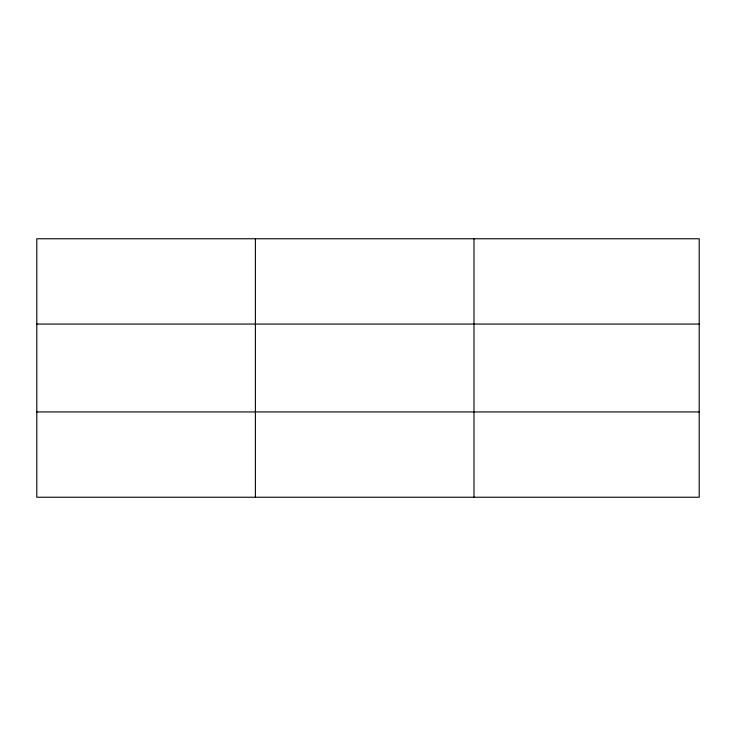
<?xml version="1.0" encoding="UTF-8"?>
<svg xmlns="http://www.w3.org/2000/svg" width="736" height="736" viewBox="0 0 736 736"><rect width="100%" height="100%" fill="white"/><g stroke="black" fill="none" stroke-linecap="round" stroke-linejoin="round"><path stroke-width="1.1" d="M255.392 497.242L255.392 238.758M473.984 497.242L473.984 238.758M699.2 324.061L699.2 238.758L36.8 238.758L36.8 497.242L699.2 497.242L699.2 324.061L36.8 324.061M36.8 411.939L699.2 411.939"/></g></svg>
